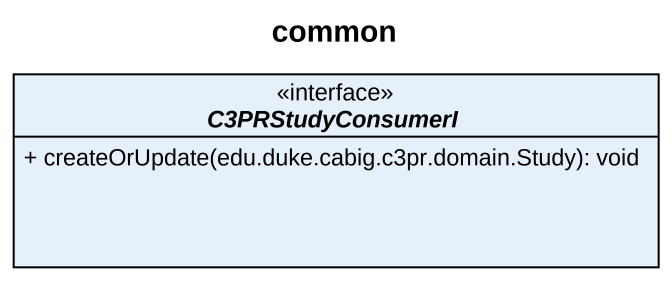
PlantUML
@startuml
title common
hide circle
hide empty members
skinparam classAttributeIconSize 0
interface C3PRStudyConsumerI <<interface>> {
  + createOrUpdate(edu.duke.cabig.c3pr.domain.Study): void
}
@enduml
